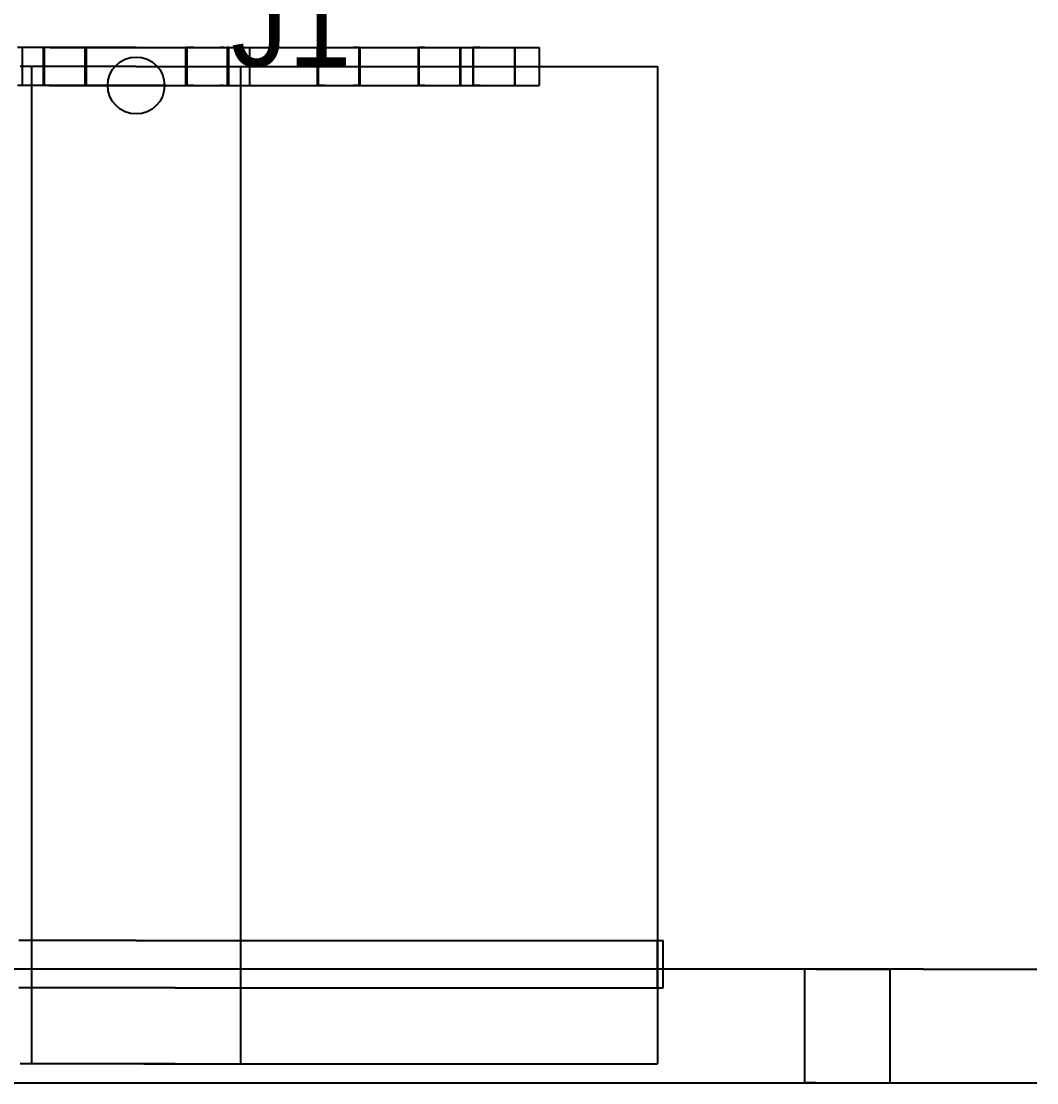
# Model space of a CAD drawing. Header units: millimetres. Extents: x -180 to 1414, y -663 to 972.
# Drawn here: x 587.9 to 695, y 0 to 112 of the extents above; entities that cross this region are included whole.
import ezdxf

# ---------------------------------------------------------------- set-up
doc = ezdxf.new("R2010")
doc.units = ezdxf.units.MM
doc.layers.add('AXIS_CENTRES', color=4, linetype='Continuous')
doc.layers.add('SIDE', color=8, linetype='Continuous')

msp = doc.modelspace()

# ---------------------------------------------------------------- linework, layer by layer
at = {"layer": 'AXIS_CENTRES'}
msp.add_circle((600, 105.2), 3, dxfattribs=at)
at = {"layer": 'SIDE'}
for p, q in [((590.54, 109.2), (587.47, 109.2)), ((588, 105.2), (588, 109.2)), ((588.03, 109.2), (588, 109.2)), ((588.13, 109.2), (588.03, 109.2)), ((588.3, 109.2), (588.13, 109.2)), ((588.53, 109.2), (588.3, 109.2)), ((588.83, 109.2), (588.53, 109.2)), ((589.19, 109.2), (588.83, 109.2)), ((589.61, 109.2), (589.19, 109.2)), ((590.09, 109.2), (589.61, 109.2)), ((590.62, 109.2), (590.09, 109.2)), ((590.22, 105.2), (590.22, 109.2)), ((590.23, 109.2), (590.22, 109.2)), ((590.25, 109.2), (590.23, 109.2)), ((590.28, 109.2), (590.25, 109.2)), ((590.32, 109.2), (590.28, 109.2)), ((590.38, 109.2), (590.32, 109.2)), ((590.35, 105.2), (590.35, 109.2)), ((590.36, 109.2), (590.35, 109.2)), ((590.38, 109.2), (590.36, 109.2)), ((590.44, 109.2), (590.38, 109.2)), ((590.41, 109.2), (590.38, 109.2)), ((590.45, 109.2), (590.41, 109.2)), ((590.52, 109.2), (590.44, 109.2)), ((590.51, 109.2), (590.45, 109.2)), ((590.57, 109.2), (590.51, 109.2)), ((590.61, 109.2), (590.52, 109.2)), ((593.67, 109.2), (590.54, 109.2)), ((590.65, 109.2), (590.57, 109.2)), ((590.7, 109.2), (590.61, 109.2)), ((591.2, 109.2), (590.62, 109.2)), ((590.74, 109.2), (590.65, 109.2)), ((590.81, 109.2), (590.7, 109.2)), ((590.83, 109.2), (590.74, 109.2)), ((590.93, 109.2), (590.81, 109.2)), ((590.94, 109.2), (590.83, 109.2)), ((590.93, 109.2), (591.05, 109.2)), ((590.94, 109.2), (591.06, 109.2)), ((591.05, 109.2), (591.18, 109.2)), ((591.06, 109.2), (591.18, 109.2)), ((591.18, 109.2), (591.32, 109.2)), ((591.18, 109.2), (591.31, 109.2)), ((591.2, 109.2), (591.84, 109.2)), ((591.31, 109.2), (591.45, 109.2)), ((591.32, 109.2), (591.47, 109.2)), ((591.45, 109.2), (591.6, 109.2)), ((591.47, 109.2), (591.62, 109.2)), ((591.6, 109.2), (591.75, 109.2)), ((591.62, 109.2), (591.78, 109.2)), ((591.75, 109.2), (591.91, 109.2)), ((591.78, 109.2), (591.93, 109.2)), ((591.84, 109.2), (592.52, 109.2)), ((591.91, 109.2), (592.06, 109.2)), ((591.93, 109.2), (592.1, 109.2)), ((592.06, 109.2), (592.23, 109.2)), ((592.1, 109.2), (592.26, 109.2)), ((592.23, 109.2), (592.39, 109.2)), ((592.26, 109.2), (592.42, 109.2)), ((592.39, 109.2), (592.55, 109.2)), ((592.42, 109.2), (592.59, 109.2)), ((592.52, 109.2), (593.24, 109.2)), ((592.55, 109.2), (592.72, 109.2)), ((592.59, 109.2), (592.75, 109.2)), ((592.72, 109.2), (592.88, 109.2)), ((592.75, 109.2), (592.91, 109.2)), ((592.88, 109.2), (593.04, 109.2)), ((592.91, 109.2), (593.07, 109.2)), ((593.04, 109.2), (593.2, 109.2)), ((593.07, 109.2), (593.23, 109.2)), ((593.2, 109.2), (593.36, 109.2)), ((593.23, 109.2), (593.38, 109.2)), ((593.24, 109.2), (594, 109.2)), ((593.36, 109.2), (593.51, 109.2)), ((593.38, 109.2), (593.52, 109.2)), ((593.51, 109.2), (593.65, 109.2)), ((593.52, 109.2), (593.66, 109.2)), ((593.79, 109.2), (593.65, 109.2)), ((593.66, 109.2), (593.8, 109.2)), ((596.82, 109.2), (593.67, 109.2)), ((593.79, 109.2), (593.93, 109.2)), ((593.8, 109.2), (593.92, 109.2)), ((593.92, 109.2), (594.04, 109.2)), ((594.05, 109.2), (593.93, 109.2)), ((594, 109.2), (594.79, 109.2)), ((594.04, 109.2), (594.14, 109.2)), ((594.05, 109.2), (594.17, 109.2)), ((594.14, 109.2), (594.24, 109.2)), ((594.27, 109.2), (594.17, 109.2)), ((594.24, 109.2), (594.33, 109.2)), ((594.37, 109.2), (594.27, 109.2)), ((594.33, 109.2), (594.41, 109.2)), ((594.46, 109.2), (594.37, 109.2)), ((594.41, 109.2), (594.47, 109.2)), ((594.54, 109.2), (594.46, 109.2)), ((594.47, 109.2), (594.53, 109.2)), ((594.53, 109.2), (594.57, 109.2)), ((594.6, 109.2), (594.54, 109.2)), ((594.57, 109.2), (594.6, 109.2)), ((594.6, 109.2), (594.62, 109.2)), ((594.66, 109.2), (594.6, 109.2)), ((594.62, 105.2), (594.62, 109.2)), ((594.62, 109.2), (594.62, 109.2)), ((594.7, 109.2), (594.66, 109.2)), ((594.73, 109.2), (594.7, 109.2)), ((594.73, 109.2), (594.75, 109.2)), ((594.75, 105.2), (594.75, 109.2)), ((594.75, 109.2), (594.75, 109.2)), ((594.79, 109.2), (595.62, 109.2)), ((595.62, 109.2), (596.46, 109.2)), ((596.46, 109.2), (597.33, 109.2)), ((600, 109.2), (596.82, 109.2)), ((597.33, 109.2), (598.21, 109.2)), ((598.21, 109.2), (599.1, 109.2)), ((599.1, 109.2), (600, 109.2)), ((600, 109.2), (603.18, 109.2)), ((600, 109.2), (600.9, 109.2)), ((600.9, 109.2), (601.79, 109.2)), ((601.79, 109.2), (602.67, 109.2)), ((602.67, 109.2), (603.54, 109.2)), ((603.18, 109.2), (606.33, 109.2)), ((603.54, 109.2), (604.38, 109.2)), ((604.38, 109.2), (605.21, 109.2)), ((605.21, 109.2), (606, 109.2)), ((605.27, 109.2), (605.25, 109.2)), ((605.25, 105.2), (605.25, 109.2)), ((605.25, 109.2), (605.25, 109.2)), ((605.3, 109.2), (605.27, 109.2)), ((605.34, 109.2), (605.3, 109.2)), ((605.4, 109.2), (605.34, 109.2)), ((605.4, 109.2), (605.38, 109.2)), ((605.38, 105.2), (605.38, 109.2)), ((605.38, 109.2), (605.38, 109.2)), ((605.46, 109.2), (605.4, 109.2)), ((605.43, 109.2), (605.4, 109.2)), ((605.47, 109.2), (605.43, 109.2)), ((605.54, 109.2), (605.46, 109.2)), ((605.53, 109.2), (605.47, 109.2)), ((605.59, 109.2), (605.53, 109.2)), ((605.63, 109.2), (605.54, 109.2)), ((605.67, 109.2), (605.59, 109.2)), ((605.73, 109.2), (605.63, 109.2)), ((605.76, 109.2), (605.67, 109.2)), ((605.83, 109.2), (605.73, 109.2)), ((605.86, 109.2), (605.76, 109.2)), ((605.95, 109.2), (605.83, 109.2)), ((605.96, 109.2), (605.86, 109.2)), ((605.95, 109.2), (606.07, 109.2)), ((606.08, 109.2), (605.96, 109.2)), ((606, 109.2), (606.76, 109.2)), ((606.07, 109.2), (606.21, 109.2)), ((606.08, 109.2), (606.2, 109.2)), ((606.2, 109.2), (606.34, 109.2)), ((606.21, 109.2), (606.35, 109.2)), ((606.33, 109.2), (609.46, 109.2)), ((606.34, 109.2), (606.48, 109.2)), ((606.35, 109.2), (606.49, 109.2)), ((606.48, 109.2), (606.62, 109.2)), ((606.49, 109.2), (606.64, 109.2)), ((606.62, 109.2), (606.77, 109.2)), ((606.64, 109.2), (606.8, 109.2)), ((606.76, 109.2), (607.48, 109.2)), ((606.77, 109.2), (606.93, 109.2)), ((606.8, 109.2), (606.96, 109.2)), ((606.93, 109.2), (607.09, 109.2)), ((606.96, 109.2), (607.12, 109.2)), ((607.09, 109.2), (607.25, 109.2)), ((607.12, 109.2), (607.28, 109.2)), ((607.25, 109.2), (607.41, 109.2)), ((607.28, 109.2), (607.45, 109.2)), ((607.41, 109.2), (607.58, 109.2)), ((607.45, 109.2), (607.61, 109.2)), ((607.48, 109.2), (608.16, 109.2)), ((607.58, 109.2), (607.74, 109.2)), ((607.61, 109.2), (607.77, 109.2)), ((607.74, 109.2), (607.9, 109.2)), ((607.77, 109.2), (607.94, 109.2)), ((607.9, 109.2), (608.07, 109.2)), ((607.94, 109.2), (608.09, 109.2)), ((608.07, 109.2), (608.22, 109.2)), ((608.09, 109.2), (608.25, 109.2)), ((608.16, 109.2), (608.8, 109.2)), ((608.22, 109.2), (608.38, 109.2)), ((608.25, 109.2), (608.4, 109.2)), ((608.38, 109.2), (608.53, 109.2)), ((608.4, 109.2), (608.55, 109.2)), ((608.53, 109.2), (608.68, 109.2)), ((608.55, 109.2), (608.69, 109.2)), ((608.68, 109.2), (608.82, 109.2)), ((608.69, 109.2), (608.82, 109.2)), ((608.8, 109.2), (609.38, 109.2)), ((608.82, 109.2), (608.94, 109.2)), ((608.95, 109.2), (608.82, 109.2)), ((608.94, 109.2), (609.06, 109.2)), ((609.07, 109.2), (608.95, 109.2)), ((609.06, 109.2), (609.17, 109.2)), ((609.19, 109.2), (609.07, 109.2)), ((609.17, 109.2), (609.26, 109.2)), ((609.3, 109.2), (609.19, 109.2)), ((609.26, 109.2), (609.35, 109.2)), ((609.3, 109.2), (609.39, 109.2)), ((609.35, 109.2), (609.43, 109.2)), ((609.38, 109.2), (609.91, 109.2)), ((609.39, 109.2), (609.48, 109.2)), ((609.43, 109.2), (609.49, 109.2)), ((609.46, 109.2), (612.53, 109.2)), ((609.48, 109.2), (609.56, 109.2)), ((609.49, 109.2), (609.55, 109.2)), ((609.55, 109.2), (609.59, 109.2)), ((609.62, 109.2), (609.56, 109.2)), ((609.59, 109.2), (609.62, 109.2)), ((609.62, 109.2), (609.64, 109.2)), ((609.68, 109.2), (609.62, 109.2)), ((609.64, 109.2), (609.65, 109.2)), ((609.65, 105.2), (609.65, 109.2)), ((609.72, 109.2), (609.68, 109.2)), ((609.75, 109.2), (609.72, 109.2)), ((609.77, 109.2), (609.75, 109.2)), ((609.77, 109.2), (609.78, 109.2)), ((609.78, 105.2), (609.78, 109.2)), ((609.91, 109.2), (610.39, 109.2)), ((610.39, 109.2), (610.81, 109.2)), ((610.81, 109.2), (611.17, 109.2)), ((611.17, 109.2), (611.47, 109.2)), ((611.47, 109.2), (611.7, 109.2)), ((611.7, 109.2), (611.87, 109.2)), ((611.87, 109.2), (611.97, 109.2)), ((611.97, 109.2), (612, 109.2)), ((612, 105.2), (612, 109.2)), ((612.53, 109.2), (615.53, 109.2)), ((615.53, 109.2), (618.44, 109.2)), ((618.44, 109.2), (621.25, 109.2)), ((619.13, 105.2), (619.13, 109.2)), ((619.14, 109.2), (619.13, 109.2)), ((619.16, 109.2), (619.14, 109.2)), ((619.19, 109.2), (619.16, 109.2)), ((619.23, 109.2), (619.19, 109.2)), ((619.29, 109.2), (619.23, 109.2)), ((619.24, 105.2), (619.24, 109.2)), ((619.25, 109.2), (619.24, 109.2)), ((619.27, 109.2), (619.25, 109.2)), ((619.3, 109.2), (619.27, 109.2)), ((619.35, 109.2), (619.29, 109.2)), ((619.34, 109.2), (619.3, 109.2)), ((619.4, 109.2), (619.34, 109.2)), ((619.43, 109.2), (619.35, 109.2)), ((619.46, 109.2), (619.4, 109.2)), ((619.52, 109.2), (619.43, 109.2)), ((619.54, 109.2), (619.46, 109.2)), ((619.61, 109.2), (619.52, 109.2)), ((619.63, 109.2), (619.54, 109.2)), ((619.72, 109.2), (619.61, 109.2)), ((619.72, 109.2), (619.63, 109.2)), ((619.84, 109.2), (619.72, 109.2)), ((619.83, 109.2), (619.72, 109.2)), ((619.95, 109.2), (619.83, 109.2)), ((619.84, 109.2), (619.96, 109.2)), ((619.95, 109.2), (620.07, 109.2)), ((619.96, 109.2), (620.09, 109.2)), ((620.07, 109.2), (620.21, 109.2)), ((620.09, 109.2), (620.23, 109.2)), ((620.21, 109.2), (620.34, 109.2)), ((620.23, 109.2), (620.38, 109.2)), ((620.34, 109.2), (620.49, 109.2)), ((620.38, 109.2), (620.53, 109.2)), ((620.49, 109.2), (620.64, 109.2)), ((620.53, 109.2), (620.69, 109.2)), ((620.64, 109.2), (620.8, 109.2)), ((620.69, 109.2), (620.84, 109.2)), ((620.8, 109.2), (620.96, 109.2)), ((620.84, 109.2), (621.01, 109.2)), ((620.96, 109.2), (621.12, 109.2)), ((621.01, 109.2), (621.17, 109.2)), ((621.12, 109.2), (621.28, 109.2)), ((621.17, 109.2), (621.33, 109.2)), ((621.25, 109.2), (623.94, 109.2)), ((621.28, 109.2), (621.44, 109.2)), ((621.33, 109.2), (621.5, 109.2)), ((621.44, 109.2), (621.61, 109.2)), ((621.5, 109.2), (621.66, 109.2)), ((621.61, 109.2), (621.77, 109.2)), ((621.66, 109.2), (621.82, 109.2)), ((621.77, 109.2), (621.93, 109.2)), ((621.82, 109.2), (621.98, 109.2)), ((621.93, 109.2), (622.09, 109.2)), ((621.98, 109.2), (622.14, 109.2)), ((622.09, 109.2), (622.25, 109.2)), ((622.14, 109.2), (622.29, 109.2)), ((622.25, 109.2), (622.4, 109.2)), ((622.29, 109.2), (622.43, 109.2)), ((622.4, 109.2), (622.54, 109.2)), ((622.43, 109.2), (622.57, 109.2)), ((622.54, 109.2), (622.68, 109.2)), ((622.57, 109.2), (622.71, 109.2)), ((622.68, 109.2), (622.82, 109.2)), ((622.71, 109.2), (622.83, 109.2)), ((622.82, 109.2), (622.94, 109.2)), ((622.83, 109.2), (622.95, 109.2)), ((623.06, 109.2), (622.94, 109.2)), ((622.95, 109.2), (623.05, 109.2)), ((623.05, 109.2), (623.15, 109.2)), ((623.16, 109.2), (623.06, 109.2)), ((623.15, 109.2), (623.24, 109.2)), ((623.26, 109.2), (623.16, 109.2)), ((623.24, 109.2), (623.32, 109.2)), ((623.35, 109.2), (623.26, 109.2)), ((623.32, 109.2), (623.38, 109.2)), ((623.43, 109.2), (623.35, 109.2)), ((623.38, 109.2), (623.44, 109.2)), ((623.43, 109.2), (623.49, 109.2)), ((623.44, 109.2), (623.48, 109.2)), ((623.48, 109.2), (623.51, 109.2)), ((623.55, 109.2), (623.49, 109.2)), ((623.51, 109.2), (623.53, 109.2)), ((623.53, 105.2), (623.53, 109.2)), ((623.53, 109.2), (623.53, 109.2)), ((623.55, 109.2), (623.59, 109.2)), ((623.59, 109.2), (623.62, 109.2)), ((623.62, 109.2), (623.64, 109.2)), ((623.64, 105.2), (623.64, 109.2)), ((623.64, 109.2), (623.64, 109.2)), ((623.94, 109.2), (626.5, 109.2)), ((626.5, 109.2), (628.91, 109.2)), ((628.91, 109.2), (631.15, 109.2)), ((629.77, 105.2), (629.77, 109.2)), ((629.78, 109.2), (629.77, 109.2)), ((629.8, 109.2), (629.78, 109.2)), ((629.83, 109.2), (629.8, 109.2)), ((629.87, 109.2), (629.83, 109.2)), ((629.87, 109.2), (629.85, 109.2)), ((629.85, 105.2), (629.85, 109.2)), ((629.85, 109.2), (629.85, 109.2)), ((629.93, 109.2), (629.87, 109.2)), ((629.9, 109.2), (629.87, 109.2)), ((629.95, 109.2), (629.9, 109.2)), ((629.99, 109.2), (629.93, 109.2)), ((630, 109.2), (629.95, 109.2)), ((630.07, 109.2), (629.99, 109.2)), ((630.07, 109.2), (630, 109.2)), ((630.16, 109.2), (630.07, 109.2)), ((630.14, 109.2), (630.07, 109.2)), ((630.23, 109.2), (630.14, 109.2)), ((630.25, 109.2), (630.16, 109.2)), ((630.33, 109.2), (630.23, 109.2)), ((630.36, 109.2), (630.25, 109.2)), ((630.44, 109.2), (630.33, 109.2)), ((630.36, 109.2), (630.48, 109.2)), ((630.44, 109.2), (630.55, 109.2)), ((630.48, 109.2), (630.6, 109.2)), ((630.55, 109.2), (630.68, 109.2)), ((630.6, 109.2), (630.74, 109.2)), ((630.68, 109.2), (630.81, 109.2)), ((630.74, 109.2), (630.87, 109.2)), ((630.81, 109.2), (630.95, 109.2)), ((630.87, 109.2), (631.02, 109.2)), ((630.95, 109.2), (631.09, 109.2)), ((631.02, 109.2), (631.17, 109.2)), ((631.09, 109.2), (631.24, 109.2)), ((631.15, 109.2), (633.23, 109.2)), ((631.17, 109.2), (631.33, 109.2)), ((631.24, 109.2), (631.4, 109.2)), ((631.33, 109.2), (631.49, 109.2)), ((631.4, 109.2), (631.56, 109.2)), ((631.49, 109.2), (631.65, 109.2)), ((631.56, 109.2), (631.72, 109.2)), ((631.65, 109.2), (631.81, 109.2)), ((631.72, 109.2), (631.88, 109.2)), ((631.81, 109.2), (631.97, 109.2)), ((631.88, 109.2), (632.05, 109.2)), ((631.97, 109.2), (632.14, 109.2)), ((632.05, 109.2), (632.21, 109.2)), ((632.14, 109.2), (632.3, 109.2)), ((632.21, 109.2), (632.38, 109.2)), ((632.3, 109.2), (632.46, 109.2)), ((632.38, 109.2), (632.54, 109.2)), ((632.46, 109.2), (632.62, 109.2)), ((632.54, 109.2), (632.7, 109.2)), ((632.62, 109.2), (632.78, 109.2)), ((632.7, 109.2), (632.85, 109.2)), ((632.78, 109.2), (632.93, 109.2)), ((632.85, 109.2), (633, 109.2)), ((632.93, 109.2), (633.07, 109.2)), ((633, 109.2), (633.15, 109.2)), ((633.07, 109.2), (633.21, 109.2)), ((633.15, 109.2), (633.29, 109.2)), ((633.21, 109.2), (633.35, 109.2)), ((633.23, 109.2), (635.12, 109.2)), ((633.29, 109.2), (633.42, 109.2)), ((633.35, 109.2), (633.47, 109.2)), ((633.42, 109.2), (633.54, 109.2)), ((633.47, 109.2), (633.59, 109.2)), ((633.54, 109.2), (633.66, 109.2)), ((633.59, 109.2), (633.69, 109.2)), ((633.66, 109.2), (633.77, 109.2)), ((633.69, 109.2), (633.79, 109.2)), ((633.77, 109.2), (633.87, 109.2)), ((633.79, 109.2), (633.88, 109.2)), ((633.87, 109.2), (633.95, 109.2)), ((633.88, 109.2), (633.96, 109.2)), ((633.95, 109.2), (634.03, 109.2)), ((633.96, 109.2), (634.02, 109.2)), ((634.02, 109.2), (634.08, 109.2)), ((634.03, 109.2), (634.1, 109.2)), ((634.08, 109.2), (634.12, 109.2)), ((634.1, 109.2), (634.15, 109.2)), ((634.12, 109.2), (634.15, 109.2)), ((634.15, 109.2), (634.17, 109.2)), ((634.15, 109.2), (634.19, 109.2)), ((634.17, 105.2), (634.17, 109.2)), ((634.17, 109.2), (634.17, 109.2)), ((634.19, 109.2), (634.22, 109.2)), ((634.22, 109.2), (634.24, 109.2)), ((634.24, 109.2), (634.25, 109.2)), ((634.25, 105.2), (634.25, 109.2)), ((635.12, 109.2), (636.81, 109.2)), ((635.57, 109.2), (635.55, 109.2)), ((635.55, 105.2), (635.55, 109.2)), ((635.55, 109.2), (635.55, 109.2)), ((635.6, 109.2), (635.57, 109.2)), ((635.57, 105.2), (635.57, 109.2)), ((635.58, 109.2), (635.57, 109.2)), ((635.6, 109.2), (635.58, 109.2)), ((635.64, 109.2), (635.6, 109.2)), ((635.63, 109.2), (635.6, 109.2)), ((635.67, 109.2), (635.63, 109.2)), ((635.7, 109.2), (635.64, 109.2)), ((635.73, 109.2), (635.67, 109.2)), ((635.77, 109.2), (635.7, 109.2)), ((635.79, 109.2), (635.73, 109.2)), ((635.84, 109.2), (635.77, 109.2)), ((635.87, 109.2), (635.79, 109.2)), ((635.93, 109.2), (635.84, 109.2)), ((635.96, 109.2), (635.87, 109.2)), ((636.03, 109.2), (635.93, 109.2)), ((636.05, 109.2), (635.96, 109.2)), ((636.13, 109.2), (636.03, 109.2)), ((636.16, 109.2), (636.05, 109.2)), ((636.13, 109.2), (636.25, 109.2)), ((636.28, 109.2), (636.16, 109.2)), ((636.25, 109.2), (636.38, 109.2)), ((636.28, 109.2), (636.4, 109.2)), ((636.38, 109.2), (636.51, 109.2)), ((636.4, 109.2), (636.53, 109.2)), ((636.51, 109.2), (636.65, 109.2)), ((636.53, 109.2), (636.67, 109.2)), ((636.65, 109.2), (636.79, 109.2)), ((636.67, 109.2), (636.82, 109.2)), ((636.79, 109.2), (636.94, 109.2)), ((636.81, 109.2), (638.29, 109.2)), ((636.82, 109.2), (636.97, 109.2)), ((636.94, 109.2), (637.1, 109.2)), ((636.97, 109.2), (637.12, 109.2)), ((637.1, 109.2), (637.26, 109.2)), ((637.12, 109.2), (637.28, 109.2)), ((637.26, 109.2), (637.42, 109.2)), ((637.28, 109.2), (637.45, 109.2)), ((637.42, 109.2), (637.58, 109.2)), ((637.45, 109.2), (637.61, 109.2)), ((637.58, 109.2), (637.75, 109.2)), ((637.61, 109.2), (637.77, 109.2)), ((637.75, 109.2), (637.91, 109.2)), ((637.77, 109.2), (637.94, 109.2)), ((637.91, 109.2), (638.08, 109.2)), ((637.94, 109.2), (638.1, 109.2)), ((638.08, 109.2), (638.24, 109.2)), ((638.1, 109.2), (638.26, 109.2)), ((638.24, 109.2), (638.4, 109.2)), ((638.26, 109.2), (638.42, 109.2)), ((638.29, 109.2), (639.56, 109.2)), ((638.4, 109.2), (638.55, 109.2)), ((638.42, 109.2), (638.58, 109.2)), ((638.55, 109.2), (638.7, 109.2)), ((638.58, 109.2), (638.73, 109.2)), ((638.7, 109.2), (638.85, 109.2)), ((638.73, 109.2), (638.87, 109.2)), ((638.85, 109.2), (638.99, 109.2)), ((638.87, 109.2), (639.01, 109.2)), ((638.99, 109.2), (639.12, 109.2)), ((639.01, 109.2), (639.14, 109.2)), ((639.12, 109.2), (639.24, 109.2)), ((639.14, 109.2), (639.27, 109.2)), ((639.24, 109.2), (639.36, 109.2)), ((639.27, 109.2), (639.39, 109.2)), ((639.36, 109.2), (639.47, 109.2)), ((639.39, 109.2), (639.49, 109.2)), ((639.47, 109.2), (639.56, 109.2)), ((639.49, 109.2), (639.59, 109.2)), ((639.56, 109.2), (640.61, 109.2)), ((639.56, 109.2), (639.65, 109.2)), ((639.59, 109.2), (639.68, 109.2)), ((639.65, 109.2), (639.73, 109.2)), ((639.68, 109.2), (639.76, 109.2)), ((639.73, 109.2), (639.8, 109.2)), ((639.76, 109.2), (639.82, 109.2)), ((639.8, 109.2), (639.85, 109.2)), ((639.82, 109.2), (639.88, 109.2)), ((639.85, 109.2), (639.89, 109.2)), ((639.88, 109.2), (639.92, 109.2)), ((639.89, 109.2), (639.92, 109.2)), ((639.92, 109.2), (639.94, 109.2)), ((639.92, 109.2), (639.95, 109.2)), ((639.94, 109.2), (639.95, 109.2)), ((639.95, 105.2), (639.95, 109.2)), ((639.95, 109.2), (639.97, 109.2)), ((639.97, 105.2), (639.97, 109.2)), ((639.97, 109.2), (639.97, 109.2)), ((640.61, 109.2), (641.43, 109.2)), ((641.43, 109.2), (642.03, 109.2)), ((642.03, 109.2), (642.38, 109.2)), ((642.38, 109.2), (642.5, 109.2)), ((642.5, 109.2), (642.5, 105.2)), ((591.8, 107.2), (587.76, 107.2)), ((589.03, 107.2), (589, 107.2)), ((589, 2), (589, 107.2)), ((589.12, 107.2), (589.03, 107.2)), ((589.28, 107.2), (589.12, 107.2)), ((589.49, 107.2), (589.28, 107.2)), ((589.76, 107.2), (589.49, 107.2)), ((590.09, 107.2), (589.76, 107.2)), ((590.47, 107.2), (590.09, 107.2)), ((590.91, 107.2), (590.47, 107.2)), ((591.4, 107.2), (590.91, 107.2)), ((591.94, 107.2), (591.4, 107.2)), ((595.89, 107.2), (591.8, 107.2)), ((592.52, 107.2), (591.94, 107.2)), ((593.14, 107.2), (592.52, 107.2)), ((593.8, 107.2), (593.14, 107.2)), ((594.5, 107.2), (593.8, 107.2)), ((595.23, 107.2), (594.5, 107.2)), ((595.98, 107.2), (595.23, 107.2)), ((600, 107.2), (595.89, 107.2)), ((596.76, 107.2), (595.98, 107.2)), ((597.55, 107.2), (596.76, 107.2)), ((598.36, 107.2), (597.55, 107.2)), ((599.18, 107.2), (598.36, 107.2)), ((600, 107.2), (599.18, 107.2)), ((600, 107.2), (604.11, 107.2)), ((600, 107.2), (600.82, 107.2)), ((600.82, 107.2), (601.64, 107.2)), ((601.64, 107.2), (602.45, 107.2)), ((602.45, 107.2), (603.24, 107.2)), ((603.24, 107.2), (604.02, 107.2)), ((604.02, 107.2), (604.77, 107.2)), ((604.11, 107.2), (608.2, 107.2)), ((604.77, 107.2), (605.5, 107.2)), ((605.5, 107.2), (606.2, 107.2)), ((606.2, 107.2), (606.86, 107.2)), ((606.86, 107.2), (607.48, 107.2)), ((607.48, 107.2), (608.06, 107.2)), ((608.06, 107.2), (608.6, 107.2)), ((608.2, 107.2), (612.24, 107.2)), ((608.6, 107.2), (609.09, 107.2)), ((609.09, 107.2), (609.53, 107.2)), ((609.53, 107.2), (609.91, 107.2)), ((609.91, 107.2), (610.24, 107.2)), ((610.24, 107.2), (610.51, 107.2)), ((610.51, 107.2), (610.72, 107.2)), ((610.72, 107.2), (610.88, 107.2)), ((610.88, 107.2), (610.97, 107.2)), ((610.97, 107.2), (611, 107.2)), ((611, 107.2), (611, 2)), ((612.24, 107.2), (616.21, 107.2)), ((616.21, 107.2), (620.09, 107.2)), ((620.09, 107.2), (623.86, 107.2)), ((623.86, 107.2), (627.5, 107.2)), ((627.5, 107.2), (630.98, 107.2)), ((630.98, 107.2), (634.29, 107.2)), ((634.29, 107.2), (637.41, 107.2)), ((637.41, 107.2), (640.32, 107.2)), ((640.32, 107.2), (643, 107.2)), ((643, 107.2), (645.44, 107.2)), ((645.44, 107.2), (647.63, 107.2)), ((647.63, 107.2), (649.55, 107.2)), ((649.55, 107.2), (651.2, 107.2)), ((651.2, 107.2), (652.56, 107.2)), ((652.56, 107.2), (653.62, 107.2)), ((653.62, 107.2), (654.39, 107.2)), ((654.39, 107.2), (654.85, 107.2)), ((654.85, 107.2), (655, 107.2)), ((655, 107.2), (655, 2)), ((590.54, 105.2), (587.47, 105.2)), ((588.03, 105.2), (588, 105.2)), ((588.13, 105.2), (588.03, 105.2)), ((588.3, 105.2), (588.13, 105.2)), ((588.53, 105.2), (588.3, 105.2)), ((588.83, 105.2), (588.53, 105.2)), ((589.19, 105.2), (588.83, 105.2)), ((589.61, 105.2), (589.19, 105.2)), ((590.09, 105.2), (589.61, 105.2)), ((590.62, 105.2), (590.09, 105.2)), ((590.23, 105.2), (590.22, 105.2)), ((590.25, 105.2), (590.23, 105.2)), ((590.28, 105.2), (590.25, 105.2)), ((590.32, 105.2), (590.28, 105.2)), ((590.38, 105.2), (590.32, 105.2)), ((590.36, 105.2), (590.35, 105.2)), ((590.38, 105.2), (590.36, 105.2)), ((590.44, 105.2), (590.38, 105.2)), ((590.41, 105.2), (590.38, 105.2)), ((590.45, 105.2), (590.41, 105.2)), ((590.52, 105.2), (590.44, 105.2)), ((590.51, 105.2), (590.45, 105.2)), ((590.57, 105.2), (590.51, 105.2)), ((590.61, 105.2), (590.52, 105.2)), ((593.67, 105.2), (590.54, 105.2)), ((590.65, 105.2), (590.57, 105.2)), ((590.7, 105.2), (590.61, 105.2)), ((591.2, 105.2), (590.62, 105.2)), ((590.74, 105.2), (590.65, 105.2)), ((590.81, 105.2), (590.7, 105.2)), ((590.83, 105.2), (590.74, 105.2)), ((590.81, 105.2), (590.93, 105.2)), ((590.94, 105.2), (590.83, 105.2)), ((590.93, 105.2), (591.05, 105.2)), ((590.94, 105.2), (591.06, 105.2)), ((591.05, 105.2), (591.18, 105.2)), ((591.06, 105.2), (591.18, 105.2)), ((591.18, 105.2), (591.32, 105.2)), ((591.18, 105.2), (591.31, 105.2)), ((591.2, 105.2), (591.84, 105.2)), ((591.31, 105.2), (591.45, 105.2)), ((591.32, 105.2), (591.47, 105.2)), ((591.45, 105.2), (591.6, 105.2)), ((591.47, 105.2), (591.62, 105.2)), ((591.6, 105.2), (591.75, 105.2)), ((591.62, 105.2), (591.78, 105.2)), ((591.75, 105.2), (591.91, 105.2)), ((591.78, 105.2), (591.93, 105.2)), ((591.84, 105.2), (592.52, 105.2)), ((591.91, 105.2), (592.06, 105.2)), ((591.93, 105.2), (592.1, 105.2)), ((592.06, 105.2), (592.23, 105.2)), ((592.1, 105.2), (592.26, 105.2)), ((592.23, 105.2), (592.39, 105.2)), ((592.26, 105.2), (592.42, 105.2)), ((592.39, 105.2), (592.55, 105.2)), ((592.42, 105.2), (592.59, 105.2)), ((592.52, 105.2), (593.24, 105.2)), ((592.55, 105.2), (592.72, 105.2)), ((592.59, 105.2), (592.75, 105.2)), ((592.72, 105.2), (592.88, 105.2)), ((592.75, 105.2), (592.91, 105.2)), ((592.88, 105.2), (593.04, 105.2)), ((592.91, 105.2), (593.07, 105.2)), ((593.04, 105.2), (593.2, 105.2)), ((593.07, 105.2), (593.23, 105.2)), ((593.2, 105.2), (593.36, 105.2)), ((593.23, 105.2), (593.38, 105.2)), ((593.24, 105.2), (594, 105.2)), ((593.36, 105.2), (593.51, 105.2)), ((593.38, 105.2), (593.52, 105.2)), ((593.51, 105.2), (593.65, 105.2)), ((593.52, 105.2), (593.66, 105.2)), ((593.65, 105.2), (593.79, 105.2)), ((593.66, 105.2), (593.8, 105.2)), ((596.82, 105.2), (593.67, 105.2)), ((593.79, 105.2), (593.93, 105.2)), ((593.8, 105.2), (593.92, 105.2)), ((593.92, 105.2), (594.04, 105.2)), ((593.93, 105.2), (594.05, 105.2)), ((594, 105.2), (594.79, 105.2)), ((594.04, 105.2), (594.14, 105.2)), ((594.05, 105.2), (594.17, 105.2)), ((594.14, 105.2), (594.24, 105.2)), ((594.27, 105.2), (594.17, 105.2)), ((594.24, 105.2), (594.33, 105.2)), ((594.37, 105.2), (594.27, 105.2)), ((594.33, 105.2), (594.41, 105.2)), ((594.46, 105.2), (594.37, 105.2)), ((594.41, 105.2), (594.47, 105.2)), ((594.54, 105.2), (594.46, 105.2)), ((594.47, 105.2), (594.53, 105.2)), ((594.53, 105.2), (594.57, 105.2)), ((594.6, 105.2), (594.54, 105.2)), ((594.57, 105.2), (594.6, 105.2)), ((594.6, 105.2), (594.62, 105.2)), ((594.66, 105.2), (594.6, 105.2)), ((594.62, 105.2), (594.62, 105.2)), ((594.7, 105.2), (594.66, 105.2)), ((594.7, 105.2), (594.73, 105.2)), ((594.73, 105.2), (594.75, 105.2)), ((594.75, 105.2), (594.75, 105.2)), ((594.79, 105.2), (595.62, 105.2)), ((595.62, 105.2), (596.46, 105.2)), ((596.46, 105.2), (597.33, 105.2)), ((600, 105.2), (596.82, 105.2)), ((597.33, 105.2), (598.21, 105.2)), ((598.21, 105.2), (599.1, 105.2)), ((599.1, 105.2), (600, 105.2)), ((603.18, 105.2), (600, 105.2)), ((600, 105.2), (600.9, 105.2)), ((600.9, 105.2), (601.79, 105.2)), ((601.79, 105.2), (602.67, 105.2)), ((602.67, 105.2), (603.54, 105.2)), ((603.18, 105.2), (606.33, 105.2)), ((603.54, 105.2), (604.38, 105.2)), ((604.38, 105.2), (605.21, 105.2)), ((605.21, 105.2), (606, 105.2)), ((605.27, 105.2), (605.25, 105.2)), ((605.25, 105.2), (605.25, 105.2)), ((605.3, 105.2), (605.27, 105.2)), ((605.34, 105.2), (605.3, 105.2)), ((605.4, 105.2), (605.34, 105.2)), ((605.4, 105.2), (605.38, 105.2)), ((605.38, 105.2), (605.38, 105.2)), ((605.46, 105.2), (605.4, 105.2)), ((605.43, 105.2), (605.4, 105.2)), ((605.47, 105.2), (605.43, 105.2)), ((605.54, 105.2), (605.46, 105.2)), ((605.53, 105.2), (605.47, 105.2)), ((605.59, 105.2), (605.53, 105.2)), ((605.63, 105.2), (605.54, 105.2)), ((605.67, 105.2), (605.59, 105.2)), ((605.73, 105.2), (605.63, 105.2)), ((605.76, 105.2), (605.67, 105.2)), ((605.83, 105.2), (605.73, 105.2)), ((605.86, 105.2), (605.76, 105.2)), ((605.95, 105.2), (605.83, 105.2)), ((605.96, 105.2), (605.86, 105.2)), ((605.95, 105.2), (606.07, 105.2)), ((606.08, 105.2), (605.96, 105.2)), ((606, 105.2), (606.76, 105.2)), ((606.07, 105.2), (606.21, 105.2)), ((606.08, 105.2), (606.2, 105.2)), ((606.2, 105.2), (606.34, 105.2)), ((606.21, 105.2), (606.35, 105.2)), ((606.33, 105.2), (609.46, 105.2)), ((606.34, 105.2), (606.48, 105.2)), ((606.35, 105.2), (606.49, 105.2)), ((606.48, 105.2), (606.62, 105.2)), ((606.49, 105.2), (606.64, 105.2)), ((606.62, 105.2), (606.77, 105.2)), ((606.64, 105.2), (606.8, 105.2)), ((606.76, 105.2), (607.48, 105.2)), ((606.77, 105.2), (606.93, 105.2)), ((606.8, 105.2), (606.96, 105.2)), ((606.93, 105.2), (607.09, 105.2)), ((606.96, 105.2), (607.12, 105.2)), ((607.09, 105.2), (607.25, 105.2)), ((607.12, 105.2), (607.28, 105.2)), ((607.25, 105.2), (607.41, 105.2)), ((607.28, 105.2), (607.45, 105.2)), ((607.41, 105.2), (607.58, 105.2)), ((607.45, 105.2), (607.61, 105.2)), ((607.48, 105.2), (608.16, 105.2)), ((607.58, 105.2), (607.74, 105.2)), ((607.61, 105.2), (607.77, 105.2)), ((607.74, 105.2), (607.9, 105.2)), ((607.77, 105.2), (607.94, 105.2)), ((607.9, 105.2), (608.07, 105.2)), ((607.94, 105.2), (608.09, 105.2)), ((608.07, 105.2), (608.22, 105.2)), ((608.09, 105.2), (608.25, 105.2)), ((608.16, 105.2), (608.8, 105.2)), ((608.22, 105.2), (608.38, 105.2)), ((608.25, 105.2), (608.4, 105.2)), ((608.38, 105.2), (608.53, 105.2)), ((608.4, 105.2), (608.55, 105.2)), ((608.53, 105.2), (608.68, 105.2)), ((608.55, 105.2), (608.69, 105.2)), ((608.68, 105.2), (608.82, 105.2)), ((608.69, 105.2), (608.82, 105.2)), ((608.8, 105.2), (609.38, 105.2)), ((608.82, 105.2), (608.94, 105.2)), ((608.95, 105.2), (608.82, 105.2)), ((608.94, 105.2), (609.06, 105.2)), ((609.07, 105.2), (608.95, 105.2)), ((609.06, 105.2), (609.17, 105.2)), ((609.19, 105.2), (609.07, 105.2)), ((609.17, 105.2), (609.26, 105.2)), ((609.19, 105.2), (609.3, 105.2)), ((609.26, 105.2), (609.35, 105.2)), ((609.3, 105.2), (609.39, 105.2)), ((609.35, 105.2), (609.43, 105.2)), ((609.38, 105.2), (609.91, 105.2)), ((609.39, 105.2), (609.48, 105.2)), ((609.43, 105.2), (609.49, 105.2)), ((609.46, 105.2), (612.53, 105.2)), ((609.48, 105.2), (609.56, 105.2)), ((609.49, 105.2), (609.55, 105.2)), ((609.55, 105.2), (609.59, 105.2)), ((609.62, 105.2), (609.56, 105.2)), ((609.59, 105.2), (609.62, 105.2)), ((609.62, 105.2), (609.64, 105.2)), ((609.68, 105.2), (609.62, 105.2)), ((609.64, 105.2), (609.65, 105.2)), ((609.72, 105.2), (609.68, 105.2)), ((609.75, 105.2), (609.72, 105.2)), ((609.77, 105.2), (609.75, 105.2)), ((609.78, 105.2), (609.77, 105.2)), ((609.91, 105.2), (610.39, 105.2)), ((610.39, 105.2), (610.81, 105.2)), ((610.81, 105.2), (611.17, 105.2)), ((611.17, 105.2), (611.47, 105.2)), ((611.47, 105.2), (611.7, 105.2)), ((611.7, 105.2), (611.87, 105.2)), ((611.87, 105.2), (611.97, 105.2)), ((611.97, 105.2), (612, 105.2)), ((612.53, 105.2), (615.53, 105.2)), ((615.53, 105.2), (618.44, 105.2)), ((618.44, 105.2), (621.25, 105.2)), ((619.14, 105.2), (619.13, 105.2)), ((619.16, 105.2), (619.14, 105.2)), ((619.19, 105.2), (619.16, 105.2)), ((619.23, 105.2), (619.19, 105.2)), ((619.29, 105.2), (619.23, 105.2)), ((619.25, 105.2), (619.24, 105.2)), ((619.27, 105.2), (619.25, 105.2)), ((619.3, 105.2), (619.27, 105.2)), ((619.35, 105.2), (619.29, 105.2)), ((619.34, 105.2), (619.3, 105.2)), ((619.4, 105.2), (619.34, 105.2)), ((619.43, 105.2), (619.35, 105.2)), ((619.46, 105.2), (619.4, 105.2)), ((619.52, 105.2), (619.43, 105.2)), ((619.54, 105.2), (619.46, 105.2)), ((619.61, 105.2), (619.52, 105.2)), ((619.63, 105.2), (619.54, 105.2)), ((619.72, 105.2), (619.61, 105.2)), ((619.72, 105.2), (619.63, 105.2)), ((619.84, 105.2), (619.72, 105.2)), ((619.83, 105.2), (619.72, 105.2)), ((619.95, 105.2), (619.83, 105.2)), ((619.84, 105.2), (619.96, 105.2)), ((619.95, 105.2), (620.07, 105.2)), ((619.96, 105.2), (620.09, 105.2)), ((620.07, 105.2), (620.21, 105.2)), ((620.09, 105.2), (620.23, 105.2)), ((620.21, 105.2), (620.34, 105.2)), ((620.23, 105.2), (620.38, 105.2)), ((620.34, 105.2), (620.49, 105.2)), ((620.38, 105.2), (620.53, 105.2)), ((620.49, 105.2), (620.64, 105.2)), ((620.53, 105.2), (620.69, 105.2)), ((620.64, 105.2), (620.8, 105.2)), ((620.69, 105.2), (620.84, 105.2)), ((620.8, 105.2), (620.96, 105.2)), ((620.84, 105.2), (621.01, 105.2)), ((620.96, 105.2), (621.12, 105.2)), ((621.01, 105.2), (621.17, 105.2)), ((621.12, 105.2), (621.28, 105.2)), ((621.17, 105.2), (621.33, 105.2)), ((621.25, 105.2), (623.94, 105.2)), ((621.28, 105.2), (621.44, 105.2)), ((621.33, 105.2), (621.5, 105.2)), ((621.44, 105.2), (621.61, 105.2)), ((621.5, 105.2), (621.66, 105.2)), ((621.61, 105.2), (621.77, 105.2)), ((621.66, 105.2), (621.82, 105.2)), ((621.77, 105.2), (621.93, 105.2)), ((621.82, 105.2), (621.98, 105.2)), ((621.93, 105.2), (622.09, 105.2)), ((621.98, 105.2), (622.14, 105.2)), ((622.09, 105.2), (622.25, 105.2)), ((622.14, 105.2), (622.29, 105.2)), ((622.25, 105.2), (622.4, 105.2)), ((622.29, 105.2), (622.43, 105.2)), ((622.4, 105.2), (622.54, 105.2)), ((622.43, 105.2), (622.57, 105.2)), ((622.54, 105.2), (622.68, 105.2)), ((622.57, 105.2), (622.71, 105.2)), ((622.68, 105.2), (622.82, 105.2)), ((622.71, 105.2), (622.83, 105.2)), ((622.82, 105.2), (622.94, 105.2)), ((622.83, 105.2), (622.95, 105.2)), ((623.06, 105.2), (622.94, 105.2)), ((622.95, 105.2), (623.05, 105.2)), ((623.05, 105.2), (623.15, 105.2)), ((623.16, 105.2), (623.06, 105.2)), ((623.15, 105.2), (623.24, 105.2)), ((623.26, 105.2), (623.16, 105.2)), ((623.24, 105.2), (623.32, 105.2)), ((623.35, 105.2), (623.26, 105.2)), ((623.32, 105.2), (623.38, 105.2)), ((623.35, 105.2), (623.43, 105.2)), ((623.38, 105.2), (623.44, 105.2)), ((623.43, 105.2), (623.49, 105.2)), ((623.44, 105.2), (623.48, 105.2)), ((623.48, 105.2), (623.51, 105.2)), ((623.55, 105.2), (623.49, 105.2)), ((623.51, 105.2), (623.53, 105.2)), ((623.53, 105.2), (623.53, 105.2)), ((623.59, 105.2), (623.55, 105.2)), ((623.59, 105.2), (623.62, 105.2)), ((623.62, 105.2), (623.64, 105.2)), ((623.64, 105.2), (623.64, 105.2)), ((623.94, 105.2), (626.5, 105.2)), ((626.5, 105.2), (628.91, 105.2)), ((628.91, 105.2), (631.15, 105.2)), ((629.78, 105.2), (629.77, 105.2)), ((629.8, 105.2), (629.78, 105.2)), ((629.83, 105.2), (629.8, 105.2)), ((629.87, 105.2), (629.83, 105.2)), ((629.87, 105.2), (629.85, 105.2)), ((629.85, 105.2), (629.85, 105.2)), ((629.93, 105.2), (629.87, 105.2)), ((629.9, 105.2), (629.87, 105.2)), ((629.95, 105.2), (629.9, 105.2)), ((629.99, 105.2), (629.93, 105.2)), ((630, 105.2), (629.95, 105.2)), ((630.07, 105.2), (629.99, 105.2)), ((630.07, 105.2), (630, 105.2)), ((630.16, 105.2), (630.07, 105.2)), ((630.14, 105.2), (630.07, 105.2)), ((630.23, 105.2), (630.14, 105.2)), ((630.25, 105.2), (630.16, 105.2)), ((630.33, 105.2), (630.23, 105.2)), ((630.36, 105.2), (630.25, 105.2)), ((630.44, 105.2), (630.33, 105.2)), ((630.36, 105.2), (630.48, 105.2)), ((630.44, 105.2), (630.55, 105.2)), ((630.48, 105.2), (630.6, 105.2)), ((630.55, 105.2), (630.68, 105.2)), ((630.6, 105.2), (630.74, 105.2)), ((630.68, 105.2), (630.81, 105.2)), ((630.74, 105.2), (630.87, 105.2)), ((630.81, 105.2), (630.95, 105.2)), ((630.87, 105.2), (631.02, 105.2)), ((630.95, 105.2), (631.09, 105.2)), ((631.02, 105.2), (631.17, 105.2)), ((631.09, 105.2), (631.24, 105.2)), ((631.15, 105.2), (633.23, 105.2)), ((631.17, 105.2), (631.33, 105.2)), ((631.24, 105.2), (631.4, 105.2)), ((631.33, 105.2), (631.49, 105.2)), ((631.4, 105.2), (631.56, 105.2)), ((631.49, 105.2), (631.65, 105.2)), ((631.56, 105.2), (631.72, 105.2)), ((631.65, 105.2), (631.81, 105.2)), ((631.72, 105.2), (631.88, 105.2)), ((631.81, 105.2), (631.97, 105.2)), ((631.88, 105.2), (632.05, 105.2)), ((631.97, 105.2), (632.14, 105.2)), ((632.05, 105.2), (632.21, 105.2)), ((632.14, 105.2), (632.3, 105.2)), ((632.21, 105.2), (632.38, 105.2)), ((632.3, 105.2), (632.46, 105.2)), ((632.38, 105.2), (632.54, 105.2)), ((632.46, 105.2), (632.62, 105.2)), ((632.54, 105.2), (632.7, 105.2)), ((632.62, 105.2), (632.78, 105.2)), ((632.7, 105.2), (632.85, 105.2)), ((632.78, 105.2), (632.93, 105.2)), ((632.85, 105.2), (633, 105.2)), ((632.93, 105.2), (633.07, 105.2)), ((633, 105.2), (633.15, 105.2)), ((633.07, 105.2), (633.21, 105.2)), ((633.15, 105.2), (633.29, 105.2)), ((633.21, 105.2), (633.35, 105.2)), ((633.23, 105.2), (635.12, 105.2)), ((633.29, 105.2), (633.42, 105.2)), ((633.35, 105.2), (633.47, 105.2)), ((633.42, 105.2), (633.54, 105.2)), ((633.47, 105.2), (633.59, 105.2)), ((633.54, 105.2), (633.66, 105.2)), ((633.59, 105.2), (633.69, 105.2)), ((633.66, 105.2), (633.77, 105.2)), ((633.69, 105.2), (633.79, 105.2)), ((633.77, 105.2), (633.87, 105.2)), ((633.79, 105.2), (633.88, 105.2)), ((633.87, 105.2), (633.95, 105.2)), ((633.88, 105.2), (633.96, 105.2)), ((633.95, 105.2), (634.03, 105.2)), ((633.96, 105.2), (634.02, 105.2)), ((634.02, 105.2), (634.08, 105.2)), ((634.03, 105.2), (634.1, 105.2)), ((634.08, 105.2), (634.12, 105.2)), ((634.1, 105.2), (634.15, 105.2)), ((634.12, 105.2), (634.15, 105.2)), ((634.15, 105.2), (634.17, 105.2)), ((634.15, 105.2), (634.19, 105.2)), ((634.17, 105.2), (634.17, 105.2)), ((634.19, 105.2), (634.22, 105.2)), ((634.22, 105.2), (634.24, 105.2)), ((634.24, 105.2), (634.25, 105.2)), ((635.12, 105.2), (636.81, 105.2)), ((635.57, 105.2), (635.55, 105.2)), ((635.55, 105.2), (635.55, 105.2)), ((635.6, 105.2), (635.57, 105.2)), ((635.58, 105.2), (635.57, 105.2)), ((635.6, 105.2), (635.58, 105.2)), ((635.64, 105.2), (635.6, 105.2)), ((635.63, 105.2), (635.6, 105.2)), ((635.67, 105.2), (635.63, 105.2)), ((635.7, 105.2), (635.64, 105.2)), ((635.73, 105.2), (635.67, 105.2)), ((635.77, 105.2), (635.7, 105.2)), ((635.79, 105.2), (635.73, 105.2)), ((635.84, 105.2), (635.77, 105.2)), ((635.87, 105.2), (635.79, 105.2)), ((635.93, 105.2), (635.84, 105.2)), ((635.96, 105.2), (635.87, 105.2)), ((636.03, 105.2), (635.93, 105.2)), ((636.05, 105.2), (635.96, 105.2)), ((636.13, 105.2), (636.03, 105.2)), ((636.16, 105.2), (636.05, 105.2)), ((636.13, 105.2), (636.25, 105.2)), ((636.28, 105.2), (636.16, 105.2)), ((636.25, 105.2), (636.38, 105.2)), ((636.28, 105.2), (636.4, 105.2)), ((636.38, 105.2), (636.51, 105.2)), ((636.4, 105.2), (636.53, 105.2)), ((636.51, 105.2), (636.65, 105.2)), ((636.53, 105.2), (636.67, 105.2)), ((636.65, 105.2), (636.79, 105.2)), ((636.67, 105.2), (636.82, 105.2)), ((636.79, 105.2), (636.94, 105.2)), ((636.81, 105.2), (638.29, 105.2)), ((636.82, 105.2), (636.97, 105.2)), ((636.94, 105.2), (637.1, 105.2)), ((636.97, 105.2), (637.12, 105.2)), ((637.1, 105.2), (637.26, 105.2)), ((637.12, 105.2), (637.28, 105.2)), ((637.26, 105.2), (637.42, 105.2)), ((637.28, 105.2), (637.45, 105.2)), ((637.42, 105.2), (637.58, 105.2)), ((637.45, 105.2), (637.61, 105.2)), ((637.58, 105.2), (637.75, 105.2)), ((637.61, 105.2), (637.77, 105.2)), ((637.75, 105.2), (637.91, 105.2)), ((637.77, 105.2), (637.94, 105.2)), ((637.91, 105.2), (638.08, 105.2)), ((637.94, 105.2), (638.1, 105.2)), ((638.08, 105.2), (638.24, 105.2)), ((638.1, 105.2), (638.26, 105.2)), ((638.24, 105.2), (638.4, 105.2)), ((638.26, 105.2), (638.42, 105.2)), ((638.29, 105.2), (639.56, 105.2)), ((638.4, 105.2), (638.55, 105.2)), ((638.42, 105.2), (638.58, 105.2)), ((638.55, 105.2), (638.7, 105.2)), ((638.58, 105.2), (638.73, 105.2)), ((638.7, 105.2), (638.85, 105.2)), ((638.73, 105.2), (638.87, 105.2)), ((638.85, 105.2), (638.99, 105.2)), ((638.87, 105.2), (639.01, 105.2)), ((638.99, 105.2), (639.12, 105.2)), ((639.01, 105.2), (639.14, 105.2)), ((639.12, 105.2), (639.24, 105.2)), ((639.14, 105.2), (639.27, 105.2)), ((639.24, 105.2), (639.36, 105.2)), ((639.27, 105.2), (639.39, 105.2)), ((639.36, 105.2), (639.47, 105.2)), ((639.39, 105.2), (639.49, 105.2)), ((639.47, 105.2), (639.56, 105.2)), ((639.49, 105.2), (639.59, 105.2)), ((639.56, 105.2), (640.61, 105.2)), ((639.56, 105.2), (639.65, 105.2)), ((639.59, 105.2), (639.68, 105.2)), ((639.65, 105.2), (639.73, 105.2)), ((639.68, 105.2), (639.76, 105.2)), ((639.73, 105.2), (639.8, 105.2)), ((639.76, 105.2), (639.82, 105.2)), ((639.8, 105.2), (639.85, 105.2)), ((639.82, 105.2), (639.88, 105.2)), ((639.85, 105.2), (639.89, 105.2)), ((639.88, 105.2), (639.92, 105.2)), ((639.89, 105.2), (639.92, 105.2)), ((639.92, 105.2), (639.94, 105.2)), ((639.92, 105.2), (639.95, 105.2)), ((639.94, 105.2), (639.95, 105.2)), ((639.95, 105.2), (639.97, 105.2)), ((639.97, 105.2), (639.97, 105.2)), ((640.61, 105.2), (641.43, 105.2)), ((641.43, 105.2), (642.03, 105.2)), ((642.03, 105.2), (642.38, 105.2)), ((642.38, 105.2), (642.5, 105.2)), ((591.71, 15), (587.63, 15)), ((591.8, 15), (587.76, 15)), ((595.85, 15), (591.71, 15)), ((595.89, 15), (591.8, 15)), ((600, 15), (595.85, 15)), ((600, 15), (595.89, 15)), ((600, 15), (604.15, 15)), ((600, 15), (604.11, 15)), ((604.11, 15), (608.2, 15)), ((604.15, 15), (608.29, 15)), ((608.2, 15), (612.24, 15)), ((608.29, 15), (612.37, 15)), ((612.24, 15), (616.21, 15)), ((612.37, 15), (616.39, 15)), ((616.21, 15), (620.09, 15)), ((616.39, 15), (620.31, 15)), ((620.09, 15), (623.86, 15)), ((620.31, 15), (624.12, 15)), ((623.86, 15), (627.5, 15)), ((624.12, 15), (627.8, 15)), ((627.5, 15), (630.98, 15)), ((627.8, 15), (631.32, 15)), ((630.98, 15), (634.29, 15)), ((631.32, 15), (634.67, 15)), ((634.29, 15), (637.41, 15)), ((634.67, 15), (637.82, 15)), ((637.41, 15), (640.32, 15)), ((637.82, 15), (640.76, 15)), ((640.32, 15), (643, 15)), ((640.76, 15), (643.47, 15)), ((643, 15), (645.44, 15)), ((643.47, 15), (645.94, 15)), ((645.44, 15), (647.63, 15)), ((645.94, 15), (648.15, 15)), ((647.63, 15), (649.55, 15)), ((648.15, 15), (650.09, 15)), ((649.55, 15), (651.2, 15)), ((650.09, 15), (651.76, 15)), ((651.2, 15), (652.56, 15)), ((651.76, 15), (653.13, 15)), ((652.56, 15), (653.62, 15)), ((653.13, 15), (654.21, 15)), ((653.62, 15), (654.39, 15)), ((654.21, 15), (654.98, 15)), ((654.39, 15), (654.85, 15)), ((654.85, 15), (655, 15)), ((654.98, 15), (655.44, 15)), ((655, 10), (655, 15)), ((655.44, 15), (655.6, 15)), ((655.6, 10), (655.6, 15)), ((683, 12), (517, 12)), ((670.51, 12), (670.5, 12)), ((670.5, 12), (670.5, 0)), ((670.55, 12), (670.51, 12)), ((670.61, 12), (670.55, 12)), ((670.7, 12), (670.61, 12)), ((670.81, 12), (670.7, 12)), ((670.95, 12), (670.81, 12)), ((671.1, 12), (670.95, 12)), ((671.28, 12), (671.1, 12)), ((671.48, 12), (671.28, 12)), ((671.7, 12), (671.48, 12)), ((671.7, 12), (671.94, 12)), ((671.94, 12), (672.19, 12)), ((672.19, 12), (672.47, 12)), ((672.47, 12), (672.75, 12)), ((672.75, 12), (673.05, 12)), ((673.05, 12), (673.36, 12)), ((673.36, 12), (673.67, 12)), ((673.67, 12), (674, 12)), ((674, 12), (674.33, 12)), ((674.33, 12), (674.66, 12)), ((674.66, 12), (675, 12)), ((675, 12), (675.34, 12)), ((675.34, 12), (675.67, 12)), ((675.67, 12), (676, 12)), ((676, 12), (676.33, 12)), ((676.33, 12), (676.64, 12)), ((676.64, 12), (676.95, 12)), ((676.95, 12), (677.25, 12)), ((677.25, 12), (677.53, 12)), ((677.53, 12), (677.81, 12)), ((677.81, 12), (678.06, 12)), ((678.06, 12), (678.3, 12)), ((678.3, 12), (678.52, 12)), ((678.52, 12), (678.72, 12)), ((678.72, 12), (678.9, 12)), ((678.9, 12), (679.05, 12)), ((679.05, 12), (679.19, 12)), ((679.19, 12), (679.3, 12)), ((679.3, 12), (679.39, 12)), ((679.39, 12), (679.45, 12)), ((679.45, 12), (679.49, 12)), ((679.49, 12), (679.5, 12)), ((679.5, 12), (679.5, 0)), ((683, 12), (683.9, 12)), ((683.9, 12), (684.79, 12)), ((684.79, 12), (685.67, 12)), ((685.67, 12), (686.54, 12)), ((686.54, 12), (687.38, 12)), ((687.38, 12), (688.21, 12)), ((688.21, 12), (689, 12)), ((689, 12), (689.76, 12)), ((689.76, 12), (690.48, 12)), ((690.48, 12), (691.16, 12)), ((691.16, 12), (691.8, 12)), ((691.8, 12), (692.38, 12)), ((692.38, 12), (692.91, 12)), ((692.91, 12), (693.39, 12)), ((693.39, 12), (693.81, 12)), ((693.81, 12), (694.17, 12)), ((694.17, 12), (694.47, 12)), ((694.47, 12), (694.7, 12)), ((694.7, 12), (694.87, 12)), ((694.87, 12), (694.97, 12)), ((694.97, 12), (695, 12)), ((591.71, 10), (587.63, 10)), ((591.8, 10), (587.76, 10)), ((595.85, 10), (591.71, 10)), ((595.89, 10), (591.8, 10)), ((600, 10), (595.85, 10)), ((600, 10), (595.89, 10)), ((604.15, 10), (600, 10)), ((604.11, 10), (600, 10)), ((604.11, 10), (608.2, 10)), ((604.15, 10), (608.29, 10)), ((608.2, 10), (612.24, 10)), ((608.29, 10), (612.37, 10)), ((612.24, 10), (616.21, 10)), ((612.37, 10), (616.39, 10)), ((616.21, 10), (620.09, 10)), ((616.39, 10), (620.31, 10)), ((620.09, 10), (623.86, 10)), ((620.31, 10), (624.12, 10)), ((623.86, 10), (627.5, 10)), ((624.12, 10), (627.8, 10)), ((627.5, 10), (630.98, 10)), ((627.8, 10), (631.32, 10)), ((630.98, 10), (634.29, 10)), ((631.32, 10), (634.67, 10)), ((634.29, 10), (637.41, 10)), ((634.67, 10), (637.82, 10)), ((637.41, 10), (640.32, 10)), ((637.82, 10), (640.76, 10)), ((640.32, 10), (643, 10)), ((640.76, 10), (643.47, 10)), ((643, 10), (645.44, 10)), ((643.47, 10), (645.94, 10)), ((645.44, 10), (647.63, 10)), ((645.94, 10), (648.15, 10)), ((647.63, 10), (649.55, 10)), ((648.15, 10), (650.09, 10)), ((649.55, 10), (651.2, 10)), ((650.09, 10), (651.76, 10)), ((651.2, 10), (652.56, 10)), ((651.76, 10), (653.13, 10)), ((652.56, 10), (653.62, 10)), ((653.13, 10), (654.21, 10)), ((653.62, 10), (654.39, 10)), ((654.21, 10), (654.98, 10)), ((654.39, 10), (654.85, 10)), ((654.85, 10), (655, 10)), ((654.98, 10), (655.44, 10)), ((655.44, 10), (655.6, 10)), ((591.8, 2), (587.76, 2)), ((589.03, 2), (589, 2)), ((589.12, 2), (589.03, 2)), ((589.28, 2), (589.12, 2)), ((589.49, 2), (589.28, 2)), ((589.76, 2), (589.49, 2)), ((590.09, 2), (589.76, 2)), ((590.47, 2), (590.09, 2)), ((590.91, 2), (590.47, 2)), ((591.4, 2), (590.91, 2)), ((591.94, 2), (591.4, 2)), ((595.89, 2), (591.8, 2)), ((592.52, 2), (591.94, 2)), ((593.14, 2), (592.52, 2)), ((593.8, 2), (593.14, 2)), ((594.5, 2), (593.8, 2)), ((595.23, 2), (594.5, 2)), ((595.98, 2), (595.23, 2)), ((600, 2), (595.89, 2)), ((596.76, 2), (595.98, 2)), ((597.55, 2), (596.76, 2)), ((598.36, 2), (597.55, 2)), ((599.18, 2), (598.36, 2)), ((600, 2), (599.18, 2)), ((604.11, 2), (600, 2)), ((600.82, 2), (600, 2)), ((600.82, 2), (601.64, 2)), ((601.64, 2), (602.45, 2)), ((602.45, 2), (603.24, 2)), ((603.24, 2), (604.02, 2)), ((604.02, 2), (604.77, 2)), ((604.11, 2), (608.2, 2)), ((604.77, 2), (605.5, 2)), ((605.5, 2), (606.2, 2)), ((606.2, 2), (606.86, 2)), ((606.86, 2), (607.48, 2)), ((607.48, 2), (608.06, 2)), ((608.06, 2), (608.6, 2)), ((608.2, 2), (612.24, 2)), ((608.6, 2), (609.09, 2)), ((609.09, 2), (609.53, 2)), ((609.53, 2), (609.91, 2)), ((609.91, 2), (610.24, 2)), ((610.24, 2), (610.51, 2)), ((610.51, 2), (610.72, 2)), ((610.72, 2), (610.88, 2)), ((610.88, 2), (610.97, 2)), ((610.97, 2), (611, 2)), ((612.24, 2), (616.21, 2)), ((616.21, 2), (620.09, 2)), ((620.09, 2), (623.86, 2)), ((623.86, 2), (627.5, 2)), ((627.5, 2), (630.98, 2)), ((630.98, 2), (634.29, 2)), ((634.29, 2), (637.41, 2)), ((637.41, 2), (640.32, 2)), ((640.32, 2), (643, 2)), ((643, 2), (645.44, 2)), ((645.44, 2), (647.63, 2)), ((647.63, 2), (649.55, 2)), ((649.55, 2), (651.2, 2)), ((651.2, 2), (652.56, 2)), ((652.56, 2), (653.62, 2)), ((653.62, 2), (654.39, 2)), ((654.39, 2), (654.85, 2)), ((654.85, 2), (655, 2)), ((517, 0), (683, 0)), ((670.51, 0), (670.5, 0)), ((670.55, 0), (670.51, 0)), ((670.61, 0), (670.55, 0)), ((670.7, 0), (670.61, 0)), ((670.81, 0), (670.7, 0)), ((670.95, 0), (670.81, 0)), ((671.1, 0), (670.95, 0)), ((671.28, 0), (671.1, 0)), ((671.48, 0), (671.28, 0)), ((671.7, 0), (671.48, 0)), ((671.7, 0), (671.94, 0)), ((671.94, 0), (672.19, 0)), ((672.19, 0), (672.47, 0)), ((672.47, 0), (672.75, 0)), ((672.75, 0), (673.05, 0)), ((673.05, 0), (673.36, 0)), ((673.36, 0), (673.67, 0)), ((673.67, 0), (674, 0)), ((674, 0), (674.33, 0)), ((674.33, 0), (674.66, 0)), ((674.66, 0), (675, 0)), ((675, 0), (675.34, 0)), ((675.34, 0), (675.67, 0)), ((675.67, 0), (676, 0)), ((676, 0), (676.33, 0)), ((676.33, 0), (676.64, 0)), ((676.64, 0), (676.95, 0)), ((676.95, 0), (677.25, 0)), ((677.25, 0), (677.53, 0)), ((677.53, 0), (677.81, 0)), ((677.81, 0), (678.06, 0)), ((678.06, 0), (678.3, 0)), ((678.3, 0), (678.52, 0)), ((678.52, 0), (678.72, 0)), ((678.72, 0), (678.9, 0)), ((678.9, 0), (679.05, 0)), ((679.05, 0), (679.19, 0)), ((679.19, 0), (679.3, 0)), ((679.3, 0), (679.39, 0)), ((679.39, 0), (679.45, 0)), ((679.45, 0), (679.49, 0)), ((679.49, 0), (679.5, 0)), ((683, 0), (683.9, 0)), ((683.9, 0), (684.79, 0)), ((684.79, 0), (685.67, 0)), ((685.67, 0), (686.54, 0)), ((686.54, 0), (687.38, 0)), ((687.38, 0), (688.21, 0)), ((688.21, 0), (689, 0)), ((689, 0), (689.76, 0)), ((689.76, 0), (690.48, 0)), ((690.48, 0), (691.16, 0)), ((691.16, 0), (691.8, 0)), ((691.8, 0), (692.38, 0)), ((692.38, 0), (692.91, 0)), ((692.91, 0), (693.39, 0)), ((693.39, 0), (693.81, 0)), ((693.81, 0), (694.17, 0)), ((694.17, 0), (694.47, 0)), ((694.47, 0), (694.7, 0)), ((694.7, 0), (694.87, 0)), ((694.87, 0), (694.97, 0)), ((694.97, 0), (695, 0))]:
    msp.add_line(p, q, dxfattribs=at)

# ---------------------------------------------------------------- texts
at = {"layer": 'AXIS_CENTRES'}
msp.add_text('J1', height=9, dxfattribs=at).set_placement((610, 107.2))

doc.saveas('drawing.dxf')
